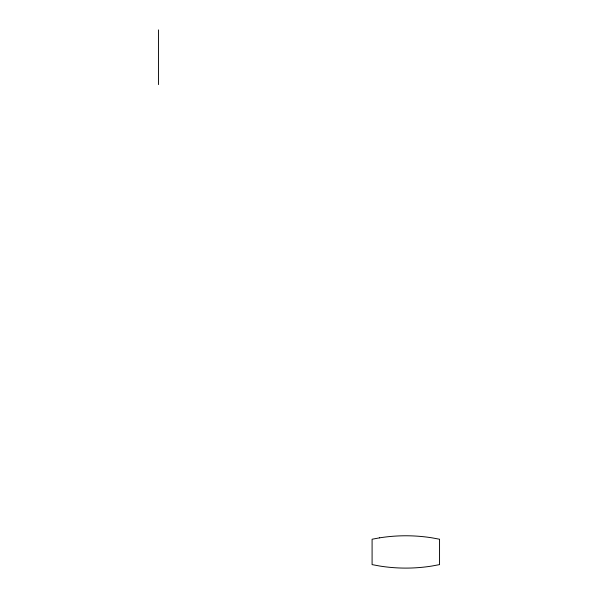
<?xml version="1.0" encoding="UTF-8"?>
<svg xmlns="http://www.w3.org/2000/svg" width="598" height="598" viewBox="0 0 598 598"><rect width="100%" height="100%" fill="white"/><g stroke="black" fill="none" stroke-linecap="round" stroke-linejoin="round"><path stroke-width="0.9" d="M158.448 29.9L158.448 84.595M379.655 537.834L372.091 539.232L372.091 564.617L379.88 566.059A165.855 165.855 0 0 0 431.763 566.059L439.552 564.617L439.552 539.232L431.988 537.834A167.261 167.261 0 0 0 379.655 537.834"/></g></svg>
